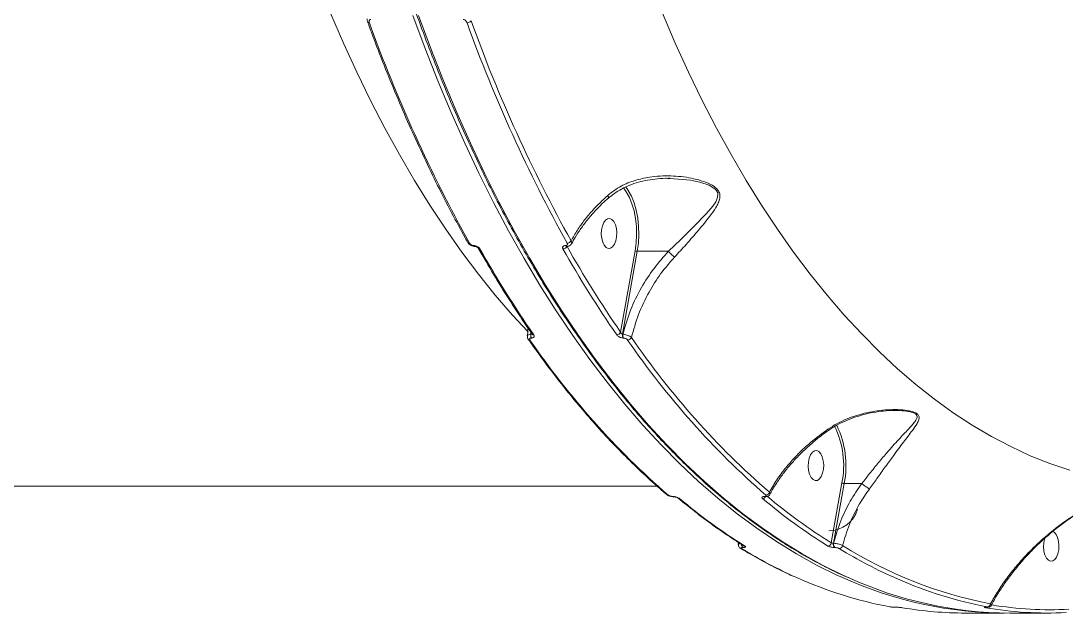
# Model space of a CAD drawing. Header units: millimetres. Extents: x -5550 to 7488, y -4093 to 4627.
# Drawn here: x -1923.2 to -1610.2, y 1572.8 to 1750 of the extents above; entities that cross this region are included whole.
import ezdxf

# ---------------------------------------------------------------- set-up
doc = ezdxf.new("R2010")
doc.units = ezdxf.units.MM
doc.layers.add('DIKOM_ОБЪЕКТ', color=7, linetype='Continuous')

msp = doc.modelspace()

# ---------------------------------------------------------------- linework, layer by layer
at = {"layer": 'DIKOM_ОБЪЕКТ', "color": 7, "linetype": 'Continuous', "lineweight": 15}
for p, q in [((-1741.572, 1699.732), (-1742.078, 1700.399)), ((-1787.534, 1682.816), (-1787.582, 1682.816)), ((-1787.234, 1682.554), (-1787.187, 1682.554)), ((-1760.058, 1682.816), (-1760.105, 1682.816)), ((-1759.758, 1682.554), (-1759.71, 1682.554)), ((-1739.231, 1681.237), (-1743.559, 1656.884)), ((-1742.967, 1656.273), (-1738.559, 1681.074)), ((-1729.227, 1681.074), (-1738.559, 1681.074)), ((-1770.465, 1656.273), (-1770.445, 1656.834)), ((-1770.396, 1656.273), (-1770.465, 1656.273)), ((-1770.328, 1656.659), (-1770.396, 1656.273)), ((-1742.899, 1656.273), (-1742.967, 1656.273)), ((-1770.284, 1655.142), (-1770.216, 1655.142)), ((-1742.786, 1655.142), (-1742.718, 1655.142)), ((-1994.799, 1610.844), (-1732.691, 1610.844)), ((-1677.268, 1611.778), (-1680.501, 1593.858)), ((-1679.822, 1593.733), (-1676.596, 1611.615)), ((-1671.355, 1611.615), (-1676.596, 1611.615)), ((-1727.924, 1607.734), (-1727.992, 1607.734)), ((-1727.787, 1607.651), (-1727.718, 1607.651)), ((-1700.426, 1607.734), (-1700.494, 1607.734)), ((-1700.289, 1607.651), (-1700.221, 1607.651)), ((-1708.283, 1594.012), (-1708.333, 1593.367)), ((-1679.775, 1593.733), (-1679.822, 1593.733)), ((-1706.968, 1592.449), (-1706.921, 1592.449)), ((-1706.747, 1593.011), (-1706.749, 1593.012)), ((-1679.492, 1592.449), (-1679.445, 1592.449)), ((-1661.4, 1574.607), (-1661.488, 1574.607)), ((-1661.441, 1574.603), (-1661.488, 1574.607)), ((-1661.441, 1574.603), (-1661.353, 1574.603)), ((-1661.353, 1574.603), (-1661.4, 1574.607)), ((-1633.882, 1574.607), (-1633.97, 1574.607)), ((-1633.923, 1574.603), (-1633.97, 1574.607)), ((-1633.923, 1574.603), (-1633.835, 1574.603)), ((-1633.835, 1574.603), (-1633.882, 1574.607)), ((-1640.317, 1572.844), (-1628.745, 1572.844)), ((-1627.031, 1572.844), (-1615.459, 1572.844))]:
    msp.add_line(p, q, dxfattribs=at)
at = {"layer": 'DIKOM_ОБЪЕКТ', "color": 7, "linetype": 'Continuous', "lineweight": 15, "flags": 128}
for points in [[(-1830.4, 1752.299), (-1826.551, 1743.361), (-1822.562, 1734.654), (-1818.439, 1726.188), (-1814.185, 1717.97), (-1809.804, 1710.008), (-1805.3, 1702.309), (-1800.677, 1694.88), (-1795.939, 1687.728), (-1791.092, 1680.86), (-1786.138, 1674.283), (-1781.084, 1668.001), (-1775.933, 1662.022), (-1771.379, 1657.073)], [(-1805.818, 1751.6), (-1802.138, 1741.725), (-1798.311, 1732.061), (-1794.342, 1722.617), (-1790.234, 1713.401), (-1785.99, 1704.42), (-1781.613, 1695.682), (-1777.107, 1687.194), (-1772.476, 1678.964), (-1767.725, 1670.998), (-1762.856, 1663.303), (-1757.874, 1655.886), (-1752.784, 1648.752), (-1747.589, 1641.909), (-1742.294, 1635.361), (-1736.903, 1629.114), (-1731.422, 1623.173), (-1725.854, 1617.543), (-1720.204, 1612.23), (-1714.477, 1607.238), (-1708.677, 1602.57), (-1702.811, 1598.23), (-1696.882, 1594.224), (-1690.895, 1590.553), (-1684.857, 1587.22), (-1678.771, 1584.23), (-1677.071, 1583.459)], [(-1675.158, 1583.371), (-1677.057, 1584.23), (-1683.142, 1587.22), (-1689.181, 1590.553), (-1695.167, 1594.224), (-1701.096, 1598.23), (-1706.963, 1602.57), (-1712.762, 1607.238), (-1718.489, 1612.23), (-1724.139, 1617.543), (-1729.707, 1623.173), (-1735.189, 1629.114), (-1740.58, 1635.361), (-1745.875, 1641.909), (-1751.07, 1648.752), (-1756.16, 1655.886), (-1761.142, 1663.303), (-1766.01, 1670.998), (-1770.762, 1678.964), (-1775.393, 1687.194), (-1779.898, 1695.682), (-1784.275, 1704.42), (-1788.52, 1713.401), (-1792.628, 1722.617), (-1796.597, 1732.061), (-1800.423, 1741.725), (-1804.103, 1751.6)], [(-1609.088, 1615.576), (-1614.999, 1617.58), (-1620.877, 1619.933), (-1626.714, 1622.632), (-1632.507, 1625.676), (-1638.249, 1629.062), (-1643.935, 1632.786), (-1649.56, 1636.845), (-1655.119, 1641.236), (-1660.606, 1645.953), (-1666.017, 1650.993), (-1671.346, 1656.351), (-1676.588, 1662.022), (-1681.738, 1668.001), (-1686.793, 1674.283), (-1691.746, 1680.86), (-1696.594, 1687.728), (-1701.331, 1694.88), (-1705.954, 1702.309), (-1710.459, 1710.008), (-1714.84, 1717.97), (-1719.094, 1726.188), (-1723.217, 1734.654), (-1727.205, 1743.361), (-1731.054, 1752.299)], [(-1728.848, 1702.911), (-1722.641, 1702.396), (-1719.816, 1701.792), (-1717.081, 1700.847), (-1715.245, 1699.702), (-1714.953, 1699.398), (-1714.475, 1698.541), (-1714.415, 1698.277), (-1714.506, 1697.144), (-1715.082, 1695.879), (-1715.938, 1694.635), (-1717.923, 1692.315), (-1721.523, 1688.594), (-1725.611, 1684.556), (-1729.224, 1681.074), (-1729.224, 1681.073), (-1729.224, 1681.073)], [(-1742.713, 1700.06), (-1741.866, 1698.901), (-1740.947, 1697.228), (-1740.17, 1695.302), (-1739.553, 1693.168), (-1739.111, 1690.877), (-1738.854, 1688.482), (-1738.788, 1686.039), (-1738.915, 1683.605), (-1739.231, 1681.237)], [(-1738.559, 1681.074), (-1738.233, 1683.516), (-1738.102, 1686.026), (-1738.17, 1688.546), (-1738.435, 1691.016), (-1738.891, 1693.379), (-1739.527, 1695.579), (-1740.328, 1697.565), (-1741.276, 1699.291), (-1741.572, 1699.732)], [(-1745.019, 1684.176), (-1745.427, 1683.17), (-1745.964, 1682.427), (-1746.588, 1682.008), (-1747.247, 1681.947), (-1747.888, 1682.249), (-1748.459, 1682.889), (-1748.914, 1683.816), (-1749.216, 1684.955), (-1749.341, 1686.212), (-1749.279, 1687.487), (-1749.033, 1688.676), (-1748.626, 1689.683), (-1748.088, 1690.426), (-1747.465, 1690.845), (-1746.806, 1690.906), (-1746.165, 1690.604), (-1745.594, 1689.964), (-1745.138, 1689.037), (-1744.836, 1687.898), (-1744.711, 1686.641), (-1744.774, 1685.365), (-1745.019, 1684.176)], [(-1683.056, 1614.717), (-1683.464, 1613.71), (-1684.002, 1612.967), (-1684.625, 1612.548), (-1685.284, 1612.488), (-1685.925, 1612.789), (-1686.496, 1613.43), (-1686.951, 1614.357), (-1687.254, 1615.495), (-1687.379, 1616.753), (-1687.316, 1618.028), (-1687.071, 1619.217), (-1686.663, 1620.224), (-1686.126, 1620.967), (-1685.502, 1621.386), (-1684.843, 1621.447), (-1684.202, 1621.145), (-1683.631, 1620.504), (-1683.176, 1619.577), (-1682.873, 1618.439), (-1682.748, 1617.181), (-1682.811, 1615.906), (-1683.056, 1614.717)], [(-1614.151, 1597.258), (-1613.741, 1597.022), (-1613.169, 1596.381), (-1612.714, 1595.454), (-1612.412, 1594.316), (-1612.287, 1593.058), (-1612.35, 1591.783), (-1612.595, 1590.594)], [(-1612.595, 1590.594), (-1613.003, 1589.587), (-1613.54, 1588.844), (-1614.164, 1588.425), (-1614.823, 1588.365), (-1615.464, 1588.667), (-1616.035, 1589.307), (-1616.49, 1590.234), (-1616.792, 1591.372), (-1616.917, 1592.63), (-1616.855, 1593.905), (-1616.609, 1595.094), (-1616.573, 1595.213)]]:
    msp.add_lwpolyline(points, dxfattribs=at)
at = {"layer": 'DIKOM_ОБЪЕКТ', "color": 7, "linetype": 'Continuous', "lineweight": 15}
for centre, radius, start, end in [((-1818.886, 1749.993), 0.527, 212.8358, 278.33081), ((-1789.582, 1751.224), 1.752, 270.60452, 316.09714), ((-1361.631, 1904.212), 453.698, 199.86962, 209.01121), ((-1391.174, 1904.017), 454.705, 199.86968, 209.01121), ((-1361.927, 1904.018), 454.705, 199.86969, 209.0112), ((-1759.624, 1684.93), 1.437, 271.8172, 328.37893), ((-1788.876, 1684.064), 0.572, 214.31477, 275.13986), ((-1787.185, 1682.98), 0.43, 202.48336, 262.69927), ((-1787.142, 1682.976), 0.425, 202.2642, 264.59296), ((-1785.728, 1682.371), 0.57, 214.28447, 275.25674), ((-1486.764, 1850.945), 343.45, 209.50374, 214.56692), ((-1760.858, 1683.215), 1.413, 271.6155, 331.60868), ((-1461.92, 1850.936), 343.432, 209.50362, 214.56704), ((-1759.712, 1682.977), 0.425, 202.29447, 264.53168), ((-1759.663, 1682.978), 0.427, 202.37953, 263.65156), ((-1461.409, 1851.286), 342.638, 209.50375, 214.56684), ((-1738.574, 1682.477), 1.404, 242.09271, 270.61578), ((-1768.886, 1655.946), 1.612, 168.29165, 209.87076), ((-1768.817, 1655.946), 1.613, 168.29725, 209.86515), ((-1769.619, 1656.686), 0.604, 217.7627, 273.50243), ((-1744.778, 1657.407), 1.326, 272.31532, 336.76342), ((-1741.388, 1655.946), 1.613, 168.29725, 209.86515), ((-1741.32, 1655.945), 1.613, 168.29176, 209.86476), ((-1770.737, 1655.132), 0.601, 217.77053, 273.68059), ((-1568.457, 1793.296), 245.269, 214.45498, 229.01558), ((-1741.51, 1655.861), 1.33, 272.50435, 334.04333), ((-1539.21, 1793.296), 245.269, 214.45498, 229.01558), ((-1538.517, 1793.738), 244.73, 214.455, 229.01546), ((-1703.568, 1616.969), 26.807, 348.83501, 26.06257), ((-1703.788, 1616.969), 27.713, 348.85974, 25.78242), ((-1700.148, 1609.309), 1.166, 273.76942, 344.33076), ((-1729.332, 1608.81), 0.665, 230.13264, 271.29829), ((-1727.781, 1607.959), 0.309, 226.94981, 269.02397), ((-1727.711, 1607.965), 0.314, 227.33914, 268.86447), ((-1725.906, 1607.776), 0.669, 229.91902, 271.1768), ((-1614.536, 1739.648), 173.111, 229.964, 237.95982), ((-1701.09, 1608.216), 1.11, 272.87794, 324.41304), ((-1589.682, 1739.643), 173.105, 229.96386, 237.95996), ((-1700.282, 1607.965), 0.314, 227.3307, 269.23593), ((-1700.212, 1607.967), 0.316, 227.42323, 267.75172), ((-1589.006, 1740.067), 172.477, 230.11096, 237.96239), ((-1681.209, 1606.474), 9, 270, 343.43977), ((-1706.205, 1593.279), 1.128, 174.52396, 227.40948), ((-1706.168, 1593.272), 1.116, 175.6153, 227.51733), ((-1681.6, 1594.012), 1.109, 274.35489, 352.02398), ((-1678.53, 1593.381), 1.34, 164.78441, 224.09278), ((-1678.482, 1593.381), 1.34, 164.78441, 224.09278), ((-1707.342, 1592.845), 0.698, 238.85861, 270.4737), ((-1632.359, 1714.526), 143.521, 238.50609, 245.9692), ((-1706.381, 1593.599), 0.693, 238.34813, 270.57991), ((-1678.171, 1593.243), 1.1, 274.22589, 348.86591), ((-1603.246, 1714.29), 143.25, 238.50207, 246.37526), ((-1608.039, 1703.837), 130.561, 238.06961, 259.08156), ((-1640.104, 1696.532), 123.933, 245.85142, 259.39335), ((-1628.188, 1690.741), 117.894, 245.50346, 270.14549), ((-1626.376, 1691.118), 118.276, 245.64181, 269.68254), ((-1611.043, 1695.892), 123.27, 246.26851, 259.42325), ((-1640.274, 1685.355), 112.511, 260.3365, 269.97781), ((-1634.316, 1575.262), 0.822, 270.9816, 307.92902), ((-1615.453, 1684.991), 112.146, 260.32421, 272.70668), ((-1633.746, 1575.692), 0.978, 274.50788, 356.92739), ((-1614.597, 1685.666), 111.821, 260.81598, 272.70826)]:
    msp.add_arc(centre, radius, start, end, dxfattribs=at)
for points, knots in [([(-1843.831, 1991.843), (-1843.824, 1989.822), (-1843.804, 1983.963), (-1843.646, 1974.268), (-1843.304, 1962.769), (-1842.797, 1951.293), (-1842.128, 1939.848), (-1841.298, 1928.443), (-1840.307, 1917.086), (-1839.156, 1905.786), (-1837.846, 1894.552), (-1836.377, 1883.391), (-1834.751, 1872.313), (-1832.968, 1861.325), (-1831.031, 1850.435), (-1828.941, 1839.653), (-1826.699, 1828.986), (-1824.307, 1818.442), (-1821.767, 1808.029), (-1819.08, 1797.755), (-1816.249, 1787.627), (-1813.275, 1777.653), (-1810.161, 1767.841), (-1806.91, 1758.198), (-1803.523, 1748.731), (-1800.004, 1739.447), (-1796.354, 1730.354), (-1792.576, 1721.458), (-1788.674, 1712.766), (-1784.65, 1704.284), (-1780.507, 1696.019), (-1776.248, 1687.977), (-1771.877, 1680.164), (-1767.396, 1672.586), (-1762.809, 1665.249), (-1758.119, 1658.158), (-1753.33, 1651.318), (-1748.446, 1644.735), (-1743.469, 1638.414), (-1738.404, 1632.36), (-1733.255, 1626.577), (-1728.025, 1621.07), (-1722.718, 1615.842), (-1717.338, 1610.899), (-1711.89, 1606.243), (-1706.377, 1601.879), (-1700.804, 1597.809), (-1695.175, 1594.039), (-1689.495, 1590.564), (-1683.766, 1587.41), (-1679.081, 1585.042), (-1676.294, 1583.837), (-1675.444, 1583.47)], [0, 0, 0, 0, 0.0107474, 0.0311662, 0.0515854, 0.0720045, 0.0924238, 0.1128432, 0.1332627, 0.1536823, 0.1741021, 0.1945222, 0.2149425, 0.235363, 0.2557839, 0.276205, 0.2966265, 0.3170483, 0.3374705, 0.3578932, 0.3783163, 0.3987398, 0.419164, 0.4395885, 0.4600137, 0.4804392, 0.5008656, 0.5212925, 0.54172, 0.5621479, 0.5825766, 0.6030058, 0.6234355, 0.6438659, 0.6642965, 0.6847276, 0.705159, 0.7255904, 0.7460216, 0.7664526, 0.7868831, 0.8073125, 0.8277408, 0.8481673, 0.8685918, 0.8890133, 0.9094319, 0.9298469, 0.9502576, 0.9706631, 0.9910635, 1, 1, 1, 1]), ([(-1819.441, 1750.636), (-1819.455, 1750.484), (-1819.483, 1750.168), (-1819.362, 1749.868), (-1819.299, 1749.713)], [0, 0, 0, 0, 0.4818083, 1, 1, 1, 1]), ([(-1819.329, 1749.707), (-1818.722, 1748.064), (-1816.961, 1743.3), (-1813.945, 1735.556), (-1810.242, 1726.544), (-1806.411, 1717.735), (-1802.457, 1709.131), (-1798.382, 1700.74), (-1794.262, 1692.714), (-1791.225, 1687.098), (-1789.597, 1684.186), (-1789.349, 1683.742)], [0, 0, 0, 0, 0.0688395, 0.1996466, 0.3304598, 0.4612753, 0.592095, 0.7229208, 0.8537489, 0.9776956, 1, 1, 1, 1]), ([(-1818.809, 1749.472), (-1818.847, 1749.611), (-1818.912, 1749.857), (-1818.845, 1750.153), (-1818.695, 1750.346), (-1818.511, 1750.429), (-1818.381, 1750.436), (-1818.342, 1750.438)], [0, 0, 0, 0, 0.3025833, 0.5347158, 0.7255131, 0.9171265, 1, 1, 1, 1]), ([(-1790.736, 1750.438), (-1790.652, 1750.43), (-1790.484, 1750.414), (-1790.223, 1750.291), (-1789.976, 1750.106), (-1789.747, 1749.846), (-1789.62, 1749.622), (-1789.57, 1749.491), (-1789.563, 1749.472)], [0, 0, 0, 0, 0.1672821, 0.3344467, 0.509136, 0.7130918, 0.9577797, 1, 1, 1, 1]), ([(-1727.405, 1679.355), (-1726.237, 1680.62), (-1723.691, 1683.375), (-1720.106, 1687.508), (-1717.123, 1691.133), (-1715.242, 1693.777), (-1714.273, 1695.546), (-1713.8, 1696.892), (-1713.763, 1698.242), (-1714.244, 1699.228), (-1715.175, 1700.246), (-1716.781, 1701.279), (-1719.401, 1702.267), (-1723.356, 1703.248), (-1728.601, 1703.813), (-1734.321, 1703.501), (-1739.303, 1702.364), (-1743.617, 1700.689), (-1746.132, 1698.794), (-1747.44, 1697.808)], [0, 0, 0, 0, 0.0790196, 0.17218, 0.2680587, 0.32873, 0.3610587, 0.3939, 0.4223321, 0.451319, 0.459943, 0.4989916, 0.5446051, 0.5914354, 0.6876202, 0.7865798, 0.8546759, 0.924445, 1, 1, 1, 1]), ([(-1747.152, 1697.006), (-1746.748, 1697.355), (-1745.71, 1698.255), (-1743.808, 1699.457), (-1741.466, 1700.643), (-1738.905, 1701.596), (-1736.162, 1702.293), (-1733.215, 1702.745), (-1730.759, 1702.951), (-1729.271, 1702.905), (-1728.852, 1702.891)], [0, 0, 0, 0, 0.0812352, 0.2090769, 0.3436539, 0.4836229, 0.6272545, 0.7747752, 0.9366304, 1, 1, 1, 1]), ([(-1729.194, 1702.913), (-1729.138, 1702.92), (-1729.023, 1702.933), (-1728.907, 1702.919), (-1728.848, 1702.911)], [0, 0, 0, 0, 0.4865718, 1, 1, 1, 1]), ([(-1747.44, 1697.808), (-1748.978, 1696.361), (-1751.482, 1694.005), (-1754.399, 1690.463), (-1756.61, 1687.38), (-1757.797, 1685.258), (-1758.401, 1684.177)], [0, 0, 0, 0, 0.3422182, 0.5572642, 0.7746016, 1, 1, 1, 1]), ([(-1758.228, 1683.322), (-1758.012, 1683.745), (-1757.34, 1685.055), (-1755.936, 1687.244), (-1754.045, 1689.864), (-1751.904, 1692.424), (-1749.635, 1694.843), (-1747.988, 1696.344), (-1747.2, 1697.062)], [0, 0, 0, 0, 0.0879374, 0.2727357, 0.4583601, 0.6443455, 0.8300243, 1, 1, 1, 1]), ([(-1747.226, 1697.09), (-1747.204, 1697.123), (-1747.154, 1697.197), (-1747.246, 1697.453), (-1747.364, 1697.679), (-1747.425, 1697.782), (-1747.44, 1697.808)], [0, 0, 0, 0, 0.3235717, 0.7211201, 0.9288091, 1, 1, 1, 1]), ([(-1758.288, 1683.359), (-1758.288, 1683.36), (-1758.198, 1683.46), (-1758.212, 1683.736), (-1758.338, 1684.03), (-1758.401, 1684.177)], [0, 0, 0, 0, 0.0008882, 0.5002553, 1, 1, 1, 1]), ([(-1789.333, 1683.749), (-1789.306, 1683.692), (-1789.19, 1683.449), (-1788.801, 1683.082), (-1788.168, 1682.717), (-1787.598, 1682.535), (-1787.295, 1682.568), (-1787.239, 1682.574)], [0, 0, 0, 0, 0.0780174, 0.3328687, 0.6248602, 0.9304126, 1, 1, 1, 1]), ([(-1787.582, 1682.816), (-1787.647, 1682.819), (-1787.813, 1682.827), (-1788.101, 1682.909), (-1788.406, 1683.063), (-1788.668, 1683.266), (-1788.772, 1683.418), (-1788.825, 1683.495)], [0, 0, 0, 0, 0.1422516, 0.3570511, 0.5715002, 0.7856909, 1, 1, 1, 1]), ([(-1785.676, 1681.803), (-1785.755, 1681.916), (-1785.912, 1682.144), (-1786.305, 1682.447), (-1786.761, 1682.677), (-1787.191, 1682.798), (-1787.437, 1682.811), (-1787.534, 1682.816)], [0, 0, 0, 0, 0.2150574, 0.4299949, 0.6447455, 0.8592221, 1, 1, 1, 1]), ([(-1787.183, 1682.551), (-1787.16, 1682.552), (-1787.102, 1682.552), (-1786.95, 1682.525), (-1786.752, 1682.462), (-1786.54, 1682.359), (-1786.364, 1682.235), (-1786.256, 1682.131), (-1786.207, 1682.063), (-1786.204, 1682.056), (-1786.203, 1682.055)], [0, 0, 0, 0, 0.0887711, 0.2206671, 0.3688769, 0.532607, 0.6970042, 0.8338028, 0.9576763, 1, 1, 1, 1]), ([(-1786.2, 1682.05), (-1785.425, 1680.696), (-1783.177, 1676.771), (-1779.373, 1670.459), (-1774.787, 1663.212), (-1771.652, 1658.603), (-1770.097, 1656.316)], [0, 0, 0, 0, 0.149891, 0.4347125, 0.7195435, 1, 1, 1, 1]), ([(-1760.105, 1682.816), (-1760.197, 1682.811), (-1760.429, 1682.798), (-1760.722, 1682.677), (-1760.919, 1682.447), (-1760.969, 1682.144), (-1760.868, 1681.916), (-1760.818, 1681.803)], [0, 0, 0, 0, 0.1407695, 0.3552987, 0.5700374, 0.7849596, 1, 1, 1, 1]), ([(-1759.578, 1683.495), (-1759.545, 1683.418), (-1759.479, 1683.266), (-1759.512, 1683.063), (-1759.644, 1682.909), (-1759.84, 1682.827), (-1759.996, 1682.819), (-1760.058, 1682.816)], [0, 0, 0, 0, 0.214321, 0.4283933, 0.6428905, 0.8577432, 1, 1, 1, 1]), ([(-1759.839, 1682.546), (-1759.837, 1682.548), (-1759.832, 1682.551), (-1759.775, 1682.552), (-1759.753, 1682.552)], [0, 0, 0, 0, 0.6169759, 1, 1, 1, 1]), ([(-1759.711, 1682.554), (-1759.711, 1682.554), (-1759.49, 1682.537), (-1759.09, 1682.627), (-1758.587, 1682.9), (-1758.398, 1683.192), (-1758.31, 1683.328)], [0, 0, 0, 0, 0.0004549, 0.3883296, 0.7151911, 1, 1, 1, 1]), ([(-1729.227, 1681.074), (-1730.713, 1679.409), (-1733.722, 1676.041), (-1737.537, 1670.092), (-1740.811, 1663.474), (-1742.196, 1658.695), (-1742.899, 1656.273)], [0, 0, 0, 0, 0.2328886, 0.4712971, 0.7319727, 1, 1, 1, 1]), ([(-1729.224, 1681.073), (-1729.225, 1681.073), (-1729.225, 1681.074), (-1729.226, 1681.074), (-1729.226, 1681.074), (-1729.227, 1681.074)], [0, 0, 0, 0, 0.3829331, 0.8648186, 1, 1, 1, 1]), ([(-1727.405, 1679.355), (-1727.453, 1679.392), (-1727.591, 1679.499), (-1727.899, 1679.756), (-1728.337, 1680.152), (-1728.828, 1680.635), (-1729.092, 1680.927), (-1729.224, 1681.073)], [0, 0, 0, 0, 0.0873046, 0.25362, 0.5024231, 0.751232, 1, 1, 1, 1]), ([(-1740.314, 1655.279), (-1739.68, 1657.58), (-1738.394, 1662.248), (-1735.326, 1668.647), (-1731.684, 1674.466), (-1728.842, 1677.713), (-1727.405, 1679.355)], [0, 0, 0, 0, 0.2625648, 0.5326644, 0.7636491, 1, 1, 1, 1]), ([(-1771.299, 1658.104), (-1771.302, 1657.952), (-1771.32, 1657.175), (-1771.43, 1656.385), (-1771.518, 1655.75)], [0, 0, 0, 0, 0.1964862, 1, 1, 1, 1]), ([(-1770.465, 1656.273), (-1770.563, 1656.266), (-1770.846, 1656.245), (-1771.213, 1656.129), (-1771.462, 1655.948), (-1771.459, 1655.796), (-1771.458, 1655.744)], [0, 0, 0, 0, 0.1699803, 0.4896203, 0.8231683, 1, 1, 1, 1]), ([(-1770.207, 1656.351), (-1770.234, 1656.329), (-1770.269, 1656.3), (-1770.336, 1656.277), (-1770.372, 1656.275), (-1770.396, 1656.273)], [0, 0, 0, 0, 0.5114898, 0.671682, 1, 1, 1, 1]), ([(-1770.216, 1655.142), (-1770.143, 1655.145), (-1769.929, 1655.154), (-1769.639, 1655.251), (-1769.437, 1655.462), (-1769.4, 1655.753), (-1769.521, 1655.973), (-1769.582, 1656.082)], [0, 0, 0, 0, 0.1082815, 0.3204114, 0.5430544, 0.7715781, 1, 1, 1, 1]), ([(-1770.098, 1656.317), (-1770.097, 1656.316), (-1770.088, 1656.304), (-1770.092, 1656.31), (-1770.096, 1656.315)], [0, 0, 0, 0, 0.098799, 1, 1, 1, 1]), ([(-1744.724, 1656.082), (-1744.657, 1655.999), (-1744.508, 1655.812), (-1744.15, 1655.545), (-1743.704, 1655.322), (-1743.225, 1655.172), (-1742.933, 1655.152), (-1742.786, 1655.142)], [0, 0, 0, 0, 0.1741944, 0.3895773, 0.5957995, 0.7978705, 1, 1, 1, 1]), ([(-1742.967, 1656.273), (-1743.007, 1656.277), (-1743.056, 1656.282), (-1743.156, 1656.321), (-1743.269, 1656.394), (-1743.403, 1656.541), (-1743.504, 1656.711), (-1743.542, 1656.83), (-1743.559, 1656.884)], [0, 0, 0, 0, 0.1444826, 0.1754116, 0.3625447, 0.5709947, 0.8046323, 1, 1, 1, 1]), ([(-1740.314, 1655.279), (-1740.407, 1655.361), (-1740.616, 1655.546), (-1741.099, 1655.816), (-1741.692, 1656.052), (-1742.324, 1656.221), (-1742.707, 1656.256), (-1742.899, 1656.273)], [0, 0, 0, 0, 0.170046, 0.3808314, 0.586707, 0.7931286, 1, 1, 1, 1]), ([(-1771.482, 1655.746), (-1771.485, 1655.608), (-1771.491, 1655.318), (-1771.368, 1654.984), (-1771.237, 1654.82), (-1771.2, 1654.772)], [0, 0, 0, 0, 0.3921212, 0.8244298, 1, 1, 1, 1]), ([(-1771.212, 1654.765), (-1770.37, 1653.572), (-1767.926, 1650.113), (-1763.807, 1644.583), (-1758.83, 1638.266), (-1753.763, 1632.219), (-1748.611, 1626.443), (-1743.379, 1620.941), (-1738.07, 1615.724), (-1733.521, 1611.538), (-1730.733, 1609.138), (-1729.758, 1608.299)], [0, 0, 0, 0, 0.0652736, 0.1892971, 0.3133238, 0.4373506, 0.5613717, 0.6853875, 0.8093955, 0.9333925, 1, 1, 1, 1]), ([(-1770.698, 1654.533), (-1770.738, 1654.604), (-1770.819, 1654.747), (-1770.795, 1654.936), (-1770.663, 1655.072), (-1770.473, 1655.135), (-1770.333, 1655.141), (-1770.284, 1655.142)], [0, 0, 0, 0, 0.2288459, 0.4579137, 0.678566, 0.8883616, 1, 1, 1, 1]), ([(-1742.718, 1655.142), (-1742.622, 1655.136), (-1742.429, 1655.124), (-1742.115, 1655.025), (-1741.824, 1654.879), (-1741.592, 1654.707), (-1741.495, 1654.587), (-1741.452, 1654.533)], [0, 0, 0, 0, 0.2040048, 0.4080092, 0.6135098, 0.8265231, 1, 1, 1, 1]), ([(-1669.076, 1609.963), (-1668.31, 1611.022), (-1666.666, 1613.293), (-1664.252, 1616.683), (-1661.572, 1620.369), (-1658.794, 1624.061), (-1656.372, 1627.189), (-1654.883, 1629.288), (-1654.224, 1630.627), (-1654.068, 1631.545), (-1654.377, 1632.153), (-1654.917, 1632.625), (-1655.811, 1633.086), (-1657.827, 1633.542), (-1660.523, 1633.755), (-1664.614, 1633.681), (-1669.89, 1632.951), (-1674.988, 1631.364), (-1678.85, 1629.561), (-1680.602, 1628.44), (-1681.483, 1627.876)], [0, 0, 0, 0, 0.0590549, 0.1267714, 0.1965283, 0.2899958, 0.3861931, 0.4527702, 0.4864301, 0.5209071, 0.5489139, 0.5542491, 0.5800461, 0.6152113, 0.6617354, 0.7094943, 0.8061407, 0.9056048, 0.9525541, 1, 1, 1, 1]), ([(-1681.319, 1627.459), (-1680.754, 1627.847), (-1679.387, 1628.788), (-1677.002, 1630.022), (-1674.176, 1631.213), (-1671.106, 1632.18), (-1667.951, 1632.894), (-1664.856, 1633.321), (-1662.429, 1633.484), (-1661.055, 1633.455), (-1660.63, 1633.446)], [0, 0, 0, 0, 0.0928588, 0.2248931, 0.3644223, 0.5106287, 0.6640429, 0.8059293, 0.9399955, 1, 1, 1, 1]), ([(-1660.617, 1633.447), (-1659.718, 1633.413), (-1658.126, 1633.351), (-1656.215, 1632.963), (-1655.37, 1632.549), (-1654.903, 1632.125), (-1654.695, 1631.574), (-1654.996, 1630.748), (-1655.851, 1629.528), (-1657.602, 1627.623), (-1660.337, 1624.756), (-1663.373, 1621.376), (-1666.289, 1617.925), (-1668.831, 1614.773), (-1670.569, 1612.607), (-1671.349, 1611.613), (-1671.35, 1611.613)], [0, 0, 0, 0, 0.0657123, 0.1165035, 0.1526034, 0.1600554, 0.1997103, 0.2493283, 0.3009164, 0.4028711, 0.5482359, 0.6970452, 0.802161, 0.9097141, 0.9999494, 1, 1, 1, 1]), ([(-1661.32, 1633.451), (-1661.168, 1633.46), (-1660.929, 1633.474), (-1660.7, 1633.454), (-1660.617, 1633.447)], [0, 0, 0, 0, 0.6380225, 1, 1, 1, 1]), ([(-1681.483, 1627.876), (-1683.262, 1626.569), (-1686.866, 1623.922), (-1690.986, 1619.944), (-1694.276, 1616.182), (-1696.866, 1612.724), (-1698.302, 1610.243), (-1699.024, 1608.994)], [0, 0, 0, 0, 0.2398782, 0.4858754, 0.6394196, 0.8185487, 1, 1, 1, 1]), ([(-1681.344, 1627.49), (-1681.337, 1627.512), (-1681.325, 1627.55), (-1681.4, 1627.719), (-1681.462, 1627.836), (-1681.483, 1627.876)], [0, 0, 0, 0, 0.4690524, 0.8172616, 1, 1, 1, 1]), ([(-1698.838, 1608.325), (-1698.583, 1608.815), (-1697.848, 1610.228), (-1696.352, 1612.548), (-1694.382, 1615.263), (-1692.168, 1617.918), (-1689.751, 1620.481), (-1687.154, 1622.935), (-1684.381, 1625.236), (-1682.431, 1626.755), (-1681.376, 1627.451), (-1681.335, 1627.478)], [0, 0, 0, 0, 0.0706084, 0.2032328, 0.3361376, 0.4693145, 0.6021858, 0.7334682, 0.8644119, 0.994845, 1, 1, 1, 1]), ([(-1698.867, 1608.337), (-1698.838, 1608.432), (-1698.779, 1608.625), (-1698.941, 1608.869), (-1699.024, 1608.994)], [0, 0, 0, 0, 0.4885388, 1, 1, 1, 1]), ([(-1671.355, 1611.615), (-1672.547, 1609.862), (-1674.959, 1606.315), (-1677.868, 1600.277), (-1679.118, 1595.988), (-1679.775, 1593.733)], [0, 0, 0, 0, 0.3165671, 0.6406664, 1, 1, 1, 1]), ([(-1677.268, 1611.778), (-1677.259, 1611.772), (-1677.24, 1611.76), (-1677.182, 1611.73), (-1677.079, 1611.69), (-1676.919, 1611.648), (-1676.749, 1611.62), (-1676.647, 1611.616), (-1676.596, 1611.615)], [0, 0, 0, 0, 0.0702873, 0.1415242, 0.3560647, 0.5707366, 0.7853873, 1, 1, 1, 1]), ([(-1677.092, 1593.031), (-1676.469, 1595.146), (-1675.207, 1599.433), (-1672.391, 1605.141), (-1670.077, 1608.508), (-1669.076, 1609.963)], [0, 0, 0, 0, 0.3558561, 0.7214809, 1, 1, 1, 1]), ([(-1671.35, 1611.613), (-1671.351, 1611.613), (-1671.352, 1611.614), (-1671.354, 1611.615), (-1671.355, 1611.615)], [0, 0, 0, 0, 0.6181426, 1, 1, 1, 1]), ([(-1669.076, 1609.963), (-1669.096, 1609.977), (-1669.173, 1610.028), (-1669.391, 1610.178), (-1669.79, 1610.46), (-1670.33, 1610.85), (-1670.883, 1611.258), (-1671.194, 1611.495), (-1671.35, 1611.613)], [0, 0, 0, 0, 0.0380675, 0.1491809, 0.3618745, 0.574584, 0.7872951, 1, 1, 1, 1]), ([(-1729.752, 1608.306), (-1729.675, 1608.242), (-1729.428, 1608.038), (-1728.924, 1607.834), (-1728.304, 1607.668), (-1727.956, 1607.672), (-1727.801, 1607.673)], [0, 0, 0, 0, 0.1560731, 0.4961488, 0.7765119, 1, 1, 1, 1]), ([(-1727.992, 1607.734), (-1728.089, 1607.738), (-1728.283, 1607.747), (-1728.607, 1607.813), (-1728.912, 1607.911), (-1729.16, 1608.027), (-1729.269, 1608.108), (-1729.317, 1608.145)], [0, 0, 0, 0, 0.2039678, 0.4079805, 0.6135281, 0.8265037, 1, 1, 1, 1]), ([(-1725.893, 1607.107), (-1725.968, 1607.163), (-1726.136, 1607.287), (-1726.521, 1607.464), (-1726.989, 1607.613), (-1727.482, 1607.714), (-1727.776, 1607.727), (-1727.924, 1607.734)], [0, 0, 0, 0, 0.1742311, 0.389611, 0.5958267, 0.7978846, 1, 1, 1, 1]), ([(-1727.718, 1607.65), (-1727.715, 1607.65), (-1727.665, 1607.653), (-1727.499, 1607.641), (-1727.235, 1607.604), (-1726.923, 1607.528), (-1726.638, 1607.428), (-1726.442, 1607.335), (-1726.345, 1607.271), (-1726.339, 1607.265), (-1726.337, 1607.264)], [0, 0, 0, 0, 0.0057871, 0.137692, 0.2862441, 0.4587356, 0.6452907, 0.8052557, 0.9357372, 1, 1, 1, 1]), ([(-1726.33, 1607.259), (-1725.369, 1606.464), (-1722.582, 1604.161), (-1717.92, 1600.577), (-1712.356, 1596.596), (-1708.607, 1594.2), (-1706.745, 1593.009)], [0, 0, 0, 0, 0.1498857, 0.4344469, 0.7189749, 1, 1, 1, 1]), ([(-1700.494, 1607.734), (-1700.567, 1607.732), (-1700.78, 1607.726), (-1701.061, 1607.661), (-1701.241, 1607.52), (-1701.25, 1607.326), (-1701.107, 1607.18), (-1701.035, 1607.107)], [0, 0, 0, 0, 0.1083052, 0.3204137, 0.5431072, 0.7715875, 1, 1, 1, 1]), ([(-1700.462, 1607.638), (-1700.464, 1607.638), (-1700.471, 1607.635), (-1700.424, 1607.645), (-1700.361, 1607.652), (-1700.297, 1607.65), (-1700.287, 1607.65)], [0, 0, 0, 0, 0.1191711, 0.467286, 0.911311, 1, 1, 1, 1]), ([(-1700.071, 1608.145), (-1700.024, 1608.097), (-1699.93, 1608), (-1699.936, 1607.873), (-1700.054, 1607.781), (-1700.237, 1607.739), (-1700.377, 1607.735), (-1700.426, 1607.734)], [0, 0, 0, 0, 0.2288022, 0.4578006, 0.6785352, 0.8883041, 1, 1, 1, 1]), ([(-1700.224, 1607.661), (-1700.006, 1607.671), (-1699.609, 1607.69), (-1699.122, 1607.948), (-1698.943, 1608.218), (-1698.869, 1608.33)], [0, 0, 0, 0, 0.4164411, 0.7586457, 1, 1, 1, 1]), ([(-1605.663, 1603.387), (-1605.955, 1603.212), (-1607.421, 1602.333), (-1609.992, 1600.645), (-1614.424, 1597.388), (-1618.439, 1593.904), (-1622.293, 1590.029), (-1625.164, 1586.816), (-1628.016, 1583.187), (-1630.6, 1579.455), (-1632.046, 1576.911), (-1632.769, 1575.639)], [0, 0, 0, 0, 0.0242958, 0.1222477, 0.2202174, 0.4215158, 0.5118872, 0.6322339, 0.7525887, 0.8762946, 1, 1, 1, 1]), ([(-1632.524, 1575.17), (-1632.229, 1575.74), (-1631.373, 1577.394), (-1629.672, 1580.125), (-1627.449, 1583.346), (-1624.967, 1586.531), (-1622.272, 1589.635), (-1619.392, 1592.615), (-1616.379, 1595.42), (-1613.268, 1598.03), (-1610.082, 1600.409), (-1607.53, 1602.157), (-1606.01, 1603.043), (-1605.607, 1603.278)], [0, 0, 0, 0, 0.0547495, 0.1589527, 0.2637636, 0.3690454, 0.4748437, 0.5785723, 0.6800884, 0.7787699, 0.8742934, 0.9666167, 1, 1, 1, 1]), ([(-1708.286, 1593.368), (-1708.297, 1593.275), (-1708.323, 1593.063), (-1708.209, 1592.756), (-1708.023, 1592.493), (-1707.847, 1592.333), (-1707.731, 1592.271), (-1707.699, 1592.253)], [0, 0, 0, 0, 0.198945, 0.4514617, 0.6803579, 0.9104712, 1, 1, 1, 1]), ([(-1707.767, 1593.675), (-1707.874, 1593.653), (-1708.128, 1593.599), (-1708.299, 1593.483), (-1708.283, 1593.39), (-1708.279, 1593.363)], [0, 0, 0, 0, 0.3454167, 0.814795, 1, 1, 1, 1]), ([(-1679.822, 1593.733), (-1679.855, 1593.734), (-1679.938, 1593.735), (-1680.088, 1593.75), (-1680.254, 1593.778), (-1680.403, 1593.815), (-1680.468, 1593.844), (-1680.501, 1593.858)], [0, 0, 0, 0, 0.1407318, 0.355197, 0.5699674, 0.7850808, 1, 1, 1, 1]), ([(-1677.092, 1593.031), (-1677.22, 1593.103), (-1677.477, 1593.246), (-1678.063, 1593.448), (-1678.716, 1593.609), (-1679.314, 1593.705), (-1679.644, 1593.725), (-1679.775, 1593.733)], [0, 0, 0, 0, 0.2142306, 0.4283274, 0.6427193, 0.8576037, 1, 1, 1, 1]), ([(-1707.702, 1592.247), (-1706.703, 1591.646), (-1703.808, 1589.906), (-1698.978, 1587.275), (-1694.438, 1584.982), (-1691.795, 1583.844), (-1691.092, 1583.541)], [0, 0, 0, 0, 0.1824384, 0.5284704, 0.8744436, 1, 1, 1, 1]), ([(-1707.336, 1592.147), (-1707.382, 1592.181), (-1707.474, 1592.248), (-1707.473, 1592.339), (-1707.367, 1592.407), (-1707.184, 1592.444), (-1707.03, 1592.448), (-1706.968, 1592.449)], [0, 0, 0, 0, 0.2143236, 0.4284893, 0.6429437, 0.8576989, 1, 1, 1, 1]), ([(-1706.921, 1592.449), (-1706.83, 1592.451), (-1706.6, 1592.457), (-1706.327, 1592.511), (-1706.168, 1592.614), (-1706.167, 1592.751), (-1706.305, 1592.854), (-1706.374, 1592.906)], [0, 0, 0, 0, 0.1407593, 0.3552518, 0.5699874, 0.7848787, 1, 1, 1, 1]), ([(-1681.516, 1592.906), (-1681.419, 1592.854), (-1681.224, 1592.751), (-1680.781, 1592.614), (-1680.288, 1592.511), (-1679.838, 1592.457), (-1679.59, 1592.451), (-1679.492, 1592.449)], [0, 0, 0, 0, 0.2150018, 0.429941, 0.6446868, 0.8592087, 1, 1, 1, 1]), ([(-1679.445, 1592.449), (-1679.378, 1592.448), (-1679.212, 1592.444), (-1678.91, 1592.407), (-1678.58, 1592.339), (-1678.284, 1592.248), (-1678.154, 1592.181), (-1678.09, 1592.147)], [0, 0, 0, 0, 0.1422382, 0.3570799, 0.5715523, 0.7857524, 1, 1, 1, 1]), ([(-1661.488, 1574.607), (-1661.574, 1574.608), (-1661.746, 1574.609), (-1662.039, 1574.623), (-1662.336, 1574.644), (-1662.633, 1574.674), (-1662.818, 1574.699), (-1662.903, 1574.714), (-1662.915, 1574.717)], [0, 0, 0, 0, 0.1673359, 0.3344718, 0.5091595, 0.7130768, 0.9577396, 1, 1, 1, 1]), ([(-1659.16, 1574.441), (-1659.178, 1574.444), (-1659.31, 1574.466), (-1659.605, 1574.504), (-1660.08, 1574.549), (-1660.547, 1574.581), (-1661.002, 1574.603), (-1661.267, 1574.605), (-1661.4, 1574.607)], [0, 0, 0, 0, 0.0392781, 0.2872775, 0.4951913, 0.670994, 0.8353124, 1, 1, 1, 1]), ([(-1633.97, 1574.607), (-1634.029, 1574.606), (-1634.23, 1574.605), (-1634.483, 1574.59), (-1634.637, 1574.555), (-1634.615, 1574.504), (-1634.413, 1574.463), (-1634.302, 1574.441)], [0, 0, 0, 0, 0.0796199, 0.2756952, 0.4707992, 0.7105503, 1, 1, 1, 1]), ([(-1634.306, 1574.589), (-1634.305, 1574.589), (-1634.3, 1574.59), (-1634.214, 1574.597), (-1634.084, 1574.602), (-1633.956, 1574.602), (-1633.905, 1574.601)], [0, 0, 0, 0, 0.1627854, 0.4381614, 0.7812948, 1, 1, 1, 1]), ([(-1633.669, 1574.717), (-1633.595, 1574.701), (-1633.465, 1574.672), (-1633.454, 1574.639), (-1633.554, 1574.617), (-1633.715, 1574.608), (-1633.843, 1574.607), (-1633.882, 1574.607)], [0, 0, 0, 0, 0.302603, 0.5347125, 0.7254543, 0.917097, 1, 1, 1, 1]), ([(-1633.838, 1574.603), (-1633.733, 1574.605), (-1633.502, 1574.608), (-1633.266, 1574.63), (-1632.964, 1574.735), (-1632.715, 1574.904), (-1632.601, 1575.075), (-1632.54, 1575.166)], [0, 0, 0, 0, 0.2157444, 0.4755751, 0.6436611, 0.8082029, 1, 1, 1, 1]), ([(-1632.557, 1575.186), (-1632.535, 1575.231), (-1632.481, 1575.345), (-1632.618, 1575.514), (-1632.748, 1575.622), (-1632.769, 1575.639)], [0, 0, 0, 0, 0.3561058, 0.8968724, 1, 1, 1, 1])]:
    msp.add_open_spline(points, degree=3, knots=knots, dxfattribs=at)

doc.saveas('drawing.dxf')
